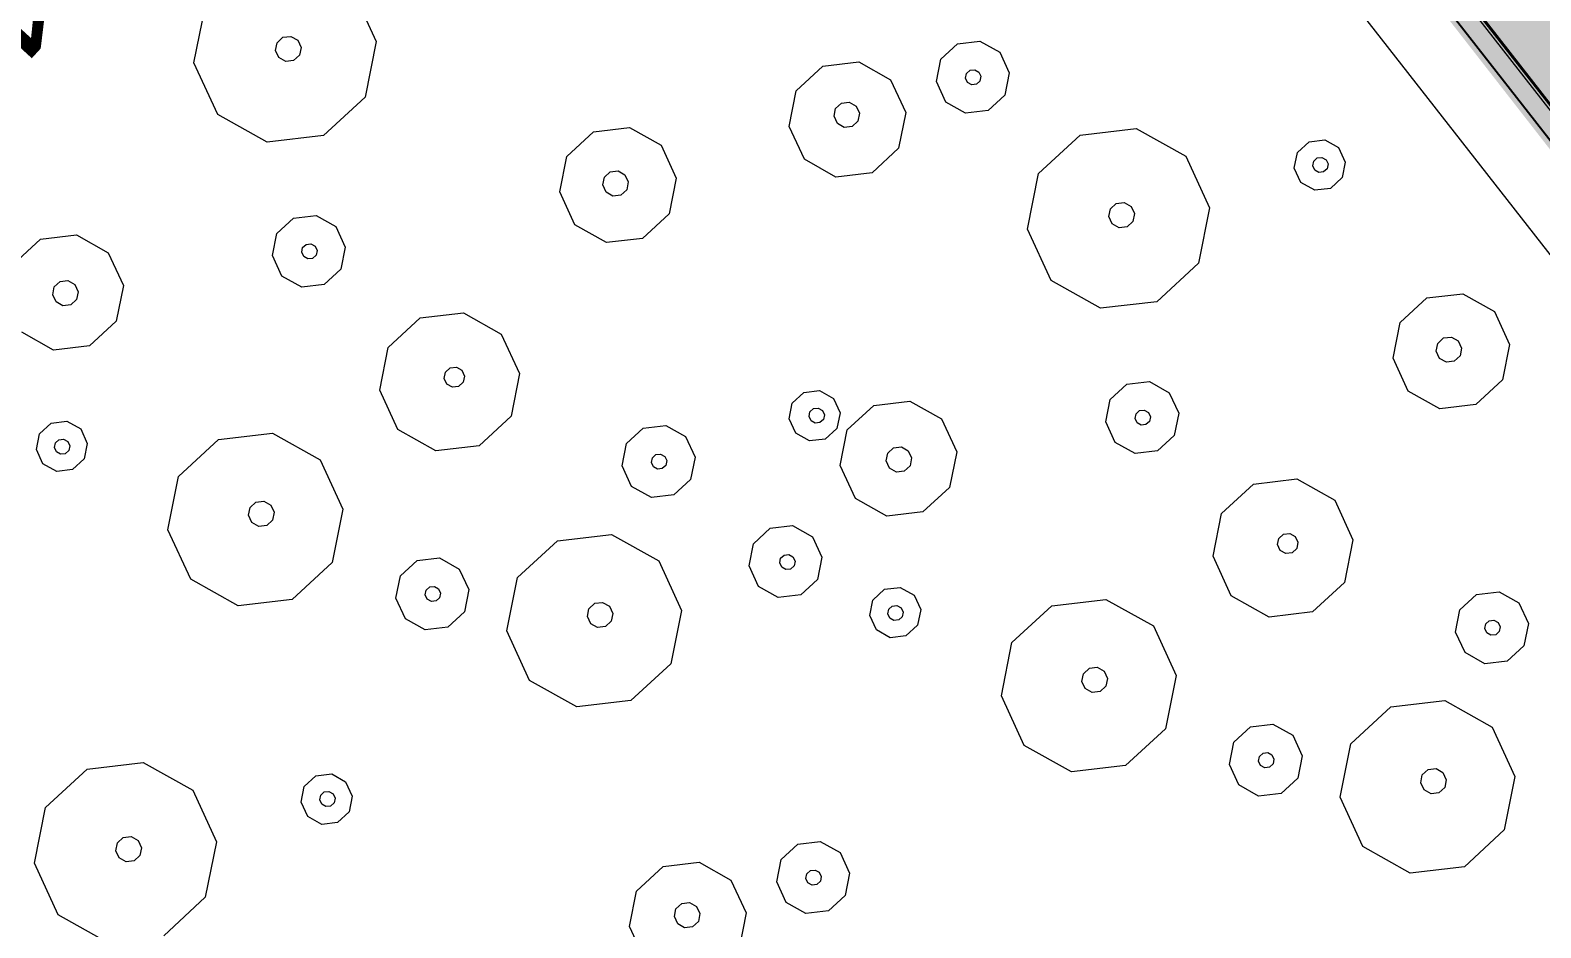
# Model space of a CAD drawing. Header units: metres. Extents: x -2858 to 512, y -1995 to 1252.
# Drawn here: x -937.384 to -934.089, y -875.226 to -873.268 of the extents above; entities that cross this region are included whole.
import ezdxf
from ezdxf.enums import TextEntityAlignment as Align
from ezdxf.lldxf.tags import DXFTag

# ---------------------------------------------------------------- set-up
doc = ezdxf.new("R2010")
doc.units = ezdxf.units.M
for name, color, linetype in [('Calque commun', 7, 'Continuous'), ('Calque11', 7, 'Continuous'), ('Calque17', 7, 'Continuous'), ('Textes', 7, 'Continuous')]:
    doc.layers.add(name, color=color, linetype=linetype)
doc.styles.add('Arial17', font='arial.ttf', dxfattribs={"height": 0.253354})
tags = doc.linetypes.add('DASHDOT2', pattern=[0.5, 0.25, -0.125, 0, -0.125]).pattern_tags.tags
tags[10:11] = [DXFTag(74, 4), DXFTag(75, 0), DXFTag(340, '0'), DXFTag(46, 1.0), DXFTag(50, 0.0), DXFTag(44, 0.0), DXFTag(45, 0.0)]
tags[8:9] = [DXFTag(74, 4), DXFTag(75, 0), DXFTag(340, '0'), DXFTag(46, 1.0), DXFTag(50, 0.0), DXFTag(44, 0.0), DXFTag(45, 0.0)]
tags[6:7] = [DXFTag(74, 4), DXFTag(75, 0), DXFTag(340, '0'), DXFTag(46, 1.0), DXFTag(50, 0.0), DXFTag(44, 0.0), DXFTag(45, 0.0)]
tags[4:5] = [DXFTag(74, 4), DXFTag(75, 0), DXFTag(340, '0'), DXFTag(46, 1.0), DXFTag(50, 0.0), DXFTag(44, 0.0), DXFTag(45, 0.0)]

# ---------------------------------------------------------------- blocks, each defined once
blk = doc.blocks.new('geometrebondepartleger')
at = {"layer": 'Calque commun', "color": 10, "linetype": 'DASHDOT2', "lineweight": 18, "flags": 128}
blk.add_lwpolyline([(45.2867, 98.0868), (42.9361, 93.8756), (22.4919, 69.3549), (46.896, 54.8213), (60.0219, 76.4824), (130.1549, 64.2531), (145.3143, 148.376), (109.3485, 154.881), (91.263, 130.1164), (87.3779, 124.8321), (86.3313, 123.2789), (83.8109, 118.8118), (74.9183, 102.5858), (72.6157, 98.3586), (63.0649, 85.9136), (45.1583, 97.9611)], close=True, dxfattribs=at)
at = {"layer": 'Calque11', "color": 7, "linetype": 'Continuous', "lineweight": 9}
blk.add_polyline3d([(125.0277, 35.9078, 79), (133.3383, 81.851, 79), (145.3136, 148.3761, 79)], dxfattribs=at)
at = {"layer": 'Calque17', "color": 1, "linetype": 'Continuous', "lineweight": 9}
for points in [[(125.174, 36.6886, 79), (126.5286, 44.1348, 79), (125.0378, 35.9435, 79), (126.4161, 43.4883, 79), (128.681, 56.0642, 79), (129.9759, 63.1341, 79), (132.1933, 75.6042, 79), (133.3383, 81.851, 79), (135.2222, 92.3412, 79), (136.4776, 99.3268, 79), (138.1727, 108.7115, 79), (140.4846, 121.4626, 79), (141.0933, 124.9318, 79)], [(125.3707, 36.6528, 79), (126.7254, 44.0992, 79), (125.2346, 35.9078, 79), (126.6129, 43.4526, 79), (128.8778, 56.0285, 79), (130.1727, 63.0986, 79), (132.3901, 75.5687, 79), (133.5351, 81.8153, 79), (135.4191, 92.3058, 79), (136.6745, 99.2914, 79), (138.3695, 108.676, 79), (140.6815, 121.4274, 79), (141.2903, 124.8972, 79)]]:
    blk.add_polyline3d(points, dxfattribs=at)
blk = doc.blocks.new('pattern')
at = {"layer": 'Calque commun', "color": 54, "linetype": 'Continuous', "lineweight": 9}
for p, q in [((67.1007, 87.3246), (67.2029, 87.3849)), ((67.2029, 87.3849), (67.321, 87.3736)), ((67.321, 87.3736), (67.41, 87.2951)), ((67.0535, 87.2157), (67.1007, 87.3246)), ((67.41, 87.2951), (67.4358, 87.1793)), ((67.0793, 87.0999), (67.0535, 87.2157)), ((67.1988, 87.2015), (67.2057, 87.2174)), ((67.2026, 87.1846), (67.1988, 87.2015)), ((67.2057, 87.2174), (67.2206, 87.2262)), ((67.2206, 87.2262), (67.2378, 87.2245)), ((67.2378, 87.2245), (67.2508, 87.2131)), ((67.2546, 87.1962), (67.2477, 87.1803)), ((67.2508, 87.2131), (67.2546, 87.1962)), ((67.2155, 87.1731), (67.2026, 87.1846)), ((67.2328, 87.1715), (67.2155, 87.1731)), ((67.2477, 87.1803), (67.2328, 87.1715)), ((67.4358, 87.1793), (67.3886, 87.0704)), ((66.8323, 87.1235), (66.8748, 87.1487)), ((66.8748, 87.1487), (66.9241, 87.144)), ((66.9241, 87.144), (66.9611, 87.1112)), ((66.8126, 87.0782), (66.8323, 87.1235)), ((66.9611, 87.1112), (66.9719, 87.063)), ((67.1683, 87.0213), (67.0793, 87.0999)), ((66.8234, 87.0299), (66.8126, 87.0782)), ((66.8748, 87.073), (66.8789, 87.0826)), ((66.8771, 87.0629), (66.8748, 87.073)), ((66.8848, 87.056), (66.8771, 87.0629)), ((66.8789, 87.0826), (66.8879, 87.0878)), ((66.8879, 87.0878), (66.8982, 87.0868)), ((66.8982, 87.0868), (66.906, 87.08)), ((66.9082, 87.0698), (66.9041, 87.0603)), ((66.906, 87.08), (66.9082, 87.0698)), ((66.9719, 87.063), (66.9522, 87.0176)), ((67.3886, 87.0704), (67.2864, 87.0101)), ((66.8604, 86.9972), (66.8234, 87.0299)), ((66.8952, 87.055), (66.8848, 87.056)), ((66.9041, 87.0603), (66.8952, 87.055)), ((66.9096, 86.9925), (66.8604, 86.9972)), ((66.9522, 87.0176), (66.9096, 86.9925)), ((67.2864, 87.0101), (67.1683, 87.0213)), ((67.3766, 86.9485), (67.4192, 86.9737)), ((67.4192, 86.9737), (67.4684, 86.969)), ((67.4684, 86.969), (67.5054, 86.9363)), ((67.3569, 86.9032), (67.3766, 86.9485)), ((67.5054, 86.9363), (67.5162, 86.888)), ((67.3677, 86.8549), (67.3569, 86.9032)), ((67.4191, 86.8981), (67.4232, 86.9076)), ((67.4214, 86.8879), (67.4191, 86.8981)), ((67.4232, 86.9076), (67.4322, 86.9129)), ((67.4322, 86.9129), (67.4425, 86.9119)), ((67.4425, 86.9119), (67.4503, 86.905)), ((67.4503, 86.905), (67.4526, 86.8949)), ((67.4292, 86.8811), (67.4214, 86.8879)), ((67.4395, 86.8801), (67.4292, 86.8811)), ((67.4484, 86.8853), (67.4395, 86.8801)), ((67.4526, 86.8949), (67.4484, 86.8853)), ((67.5162, 86.888), (67.4965, 86.8426)), ((67.4047, 86.8222), (67.3677, 86.8549)), ((67.4965, 86.8426), (67.454, 86.8175)), ((67.454, 86.8175), (67.4047, 86.8222)), ((66.9517, 86.7166), (67.0334, 86.7648)), ((67.0334, 86.7648), (67.1279, 86.7558)), ((67.1279, 86.7558), (67.1991, 86.693)), ((66.406, 86.6869), (66.4741, 86.7271)), ((66.4741, 86.7271), (66.5529, 86.7197)), ((66.5529, 86.7197), (66.6122, 86.6673)), ((66.9139, 86.6295), (66.9517, 86.7166)), ((66.3745, 86.6144), (66.406, 86.6869)), ((66.6122, 86.6673), (66.6294, 86.5901)), ((67.1991, 86.693), (67.2197, 86.6003)), ((67.4292, 86.6266), (67.5314, 86.687)), ((67.5314, 86.687), (67.6495, 86.6757)), ((67.6495, 86.6757), (67.7384, 86.5972)), ((67.0356, 86.6308), (67.0475, 86.6378)), ((67.0475, 86.6378), (67.0613, 86.6365)), ((67.0613, 86.6365), (67.0717, 86.6274)), ((66.3918, 86.5371), (66.3745, 86.6144)), ((66.475, 86.5985), (66.4819, 86.6144)), ((66.4819, 86.6144), (66.4968, 86.6232)), ((66.4968, 86.6232), (66.514, 86.6215)), ((66.514, 86.6215), (66.527, 86.6101)), ((66.527, 86.6101), (66.5307, 86.5932)), ((66.9345, 86.5368), (66.9139, 86.6295)), ((67.0301, 86.6181), (67.0356, 86.6308)), ((67.0331, 86.6046), (67.0301, 86.6181)), ((67.0435, 86.5954), (67.0331, 86.6046)), ((67.0692, 86.6011), (67.0573, 86.5941)), ((67.0747, 86.6138), (67.0692, 86.6011)), ((67.0717, 86.6274), (67.0747, 86.6138)), ((67.382, 86.5178), (67.4292, 86.6266)), ((66.4787, 86.5816), (66.475, 86.5985)), ((66.4917, 86.5702), (66.4787, 86.5816)), ((66.5089, 86.5685), (66.4917, 86.5702)), ((66.5238, 86.5773), (66.5089, 86.5685)), ((66.5307, 86.5932), (66.5238, 86.5773)), ((66.6294, 86.5901), (66.5979, 86.5175)), ((67.0573, 86.5941), (67.0435, 86.5954)), ((67.2197, 86.6003), (67.1819, 86.5132)), ((67.7384, 86.5972), (67.7643, 86.4813)), ((66.451, 86.4848), (66.3918, 86.5371)), ((67.0057, 86.474), (66.9345, 86.5368)), ((66.5979, 86.5175), (66.5298, 86.4773)), ((67.1819, 86.5132), (67.1002, 86.465)), ((67.4078, 86.4019), (67.382, 86.5178)), ((67.5273, 86.5035), (67.5342, 86.5194)), ((67.531, 86.4866), (67.5273, 86.5035)), ((67.5342, 86.5194), (67.5491, 86.5282)), ((67.5491, 86.5282), (67.5663, 86.5266)), ((67.5663, 86.5266), (67.5793, 86.5151)), ((67.5793, 86.5151), (67.583, 86.4982)), ((66.5298, 86.4773), (66.451, 86.4848)), ((67.1002, 86.465), (67.0057, 86.474)), ((67.544, 86.4752), (67.531, 86.4866)), ((67.5612, 86.4736), (67.544, 86.4752)), ((67.5761, 86.4824), (67.5612, 86.4736)), ((67.583, 86.4982), (67.5761, 86.4824)), ((67.7643, 86.4813), (67.717, 86.3725)), ((68.2261, 86.3837), (68.2686, 86.4088)), ((68.2686, 86.4088), (68.3179, 86.4042)), ((68.3179, 86.4042), (68.3549, 86.3714)), ((67.4967, 86.3234), (67.4078, 86.4019)), ((67.717, 86.3725), (67.6149, 86.3121)), ((68.2064, 86.3383), (68.2261, 86.3837)), ((68.3549, 86.3714), (68.3657, 86.3232)), ((68.2171, 86.2901), (68.2064, 86.3383)), ((68.2686, 86.3332), (68.2727, 86.3427)), ((68.2727, 86.3427), (68.2817, 86.348)), ((68.2817, 86.348), (68.292, 86.347)), ((68.292, 86.347), (68.2998, 86.3402)), ((68.2998, 86.3402), (68.302, 86.33)), ((67.6149, 86.3121), (67.4967, 86.3234)), ((68.2709, 86.3231), (68.2686, 86.3332)), ((68.2786, 86.3162), (68.2709, 86.3231)), ((68.289, 86.3152), (68.2786, 86.3162)), ((68.2979, 86.3205), (68.289, 86.3152)), ((68.302, 86.33), (68.2979, 86.3205)), ((68.3657, 86.3232), (68.346, 86.2778)), ((68.4411, 86.2733), (68.5092, 86.3136)), ((66.9995, 86.2493), (67.0421, 86.2744)), ((67.0421, 86.2744), (67.0913, 86.2697)), ((68.2542, 86.2574), (68.2171, 86.2901)), ((68.346, 86.2778), (68.3034, 86.2527)), ((68.4097, 86.2008), (68.4411, 86.2733)), ((66.9799, 86.2039), (66.9995, 86.2493)), ((67.0913, 86.2697), (67.1284, 86.237)), ((68.3034, 86.2527), (68.2542, 86.2574)), ((67.0421, 86.1988), (67.0462, 86.2083)), ((67.0462, 86.2083), (67.0551, 86.2136)), ((67.0551, 86.2136), (67.0655, 86.2126)), ((67.0655, 86.2126), (67.0732, 86.2057)), ((67.0732, 86.2057), (67.0755, 86.1956)), ((67.1284, 86.237), (67.1391, 86.1887)), ((68.5095, 86.1993), (68.5244, 86.2081)), ((68.5244, 86.2081), (68.5417, 86.2064)), ((68.5417, 86.2064), (68.5546, 86.195)), ((66.9906, 86.1556), (66.9799, 86.2039)), ((67.0443, 86.1886), (67.0421, 86.1988)), ((67.0521, 86.1818), (67.0443, 86.1886)), ((67.0624, 86.1808), (67.0521, 86.1818)), ((67.0714, 86.1861), (67.0624, 86.1808)), ((67.0755, 86.1956), (67.0714, 86.1861)), ((67.1391, 86.1887), (67.1195, 86.1434)), ((68.4268, 86.1235), (68.4097, 86.2008)), ((68.5026, 86.1834), (68.5095, 86.1993)), ((68.5064, 86.1665), (68.5026, 86.1834)), ((68.5584, 86.1781), (68.5515, 86.1622)), ((68.5546, 86.195), (68.5584, 86.1781)), ((68.6645, 86.1765), (68.633, 86.1039)), ((66.335, 86.1227), (66.3488, 86.1544)), ((66.3488, 86.1544), (66.3786, 86.172)), ((66.3786, 86.172), (66.413, 86.1687)), ((66.413, 86.1687), (66.439, 86.1458)), ((66.439, 86.1458), (66.4465, 86.112)), ((67.0277, 86.1229), (66.9906, 86.1556)), ((67.1195, 86.1434), (67.0769, 86.1182)), ((68.5194, 86.1551), (68.5064, 86.1665)), ((68.5366, 86.1534), (68.5194, 86.1551)), ((68.5515, 86.1622), (68.5366, 86.1534)), ((66.3426, 86.0889), (66.335, 86.1227)), ((66.3728, 86.1198), (66.3769, 86.1293)), ((66.3751, 86.1097), (66.3728, 86.1198)), ((66.3828, 86.1028), (66.3751, 86.1097)), ((66.3769, 86.1293), (66.3859, 86.1346)), ((66.3859, 86.1346), (66.3962, 86.1336)), ((66.4021, 86.1071), (66.3932, 86.1018)), ((66.3962, 86.1336), (66.404, 86.1268)), ((66.4062, 86.1166), (66.4021, 86.1071)), ((66.404, 86.1268), (66.4062, 86.1166)), ((66.4465, 86.112), (66.4327, 86.0803)), ((67.0769, 86.1182), (67.0277, 86.1229)), ((67.6801, 86.0839), (67.6938, 86.1157)), ((67.6938, 86.1157), (67.7237, 86.1333)), ((67.7237, 86.1333), (67.7581, 86.13)), ((67.7581, 86.13), (67.7841, 86.1071)), ((67.7841, 86.1071), (67.7916, 86.0733)), ((68.4862, 86.0712), (68.4268, 86.1235)), ((66.3685, 86.066), (66.3426, 86.0889)), ((66.3932, 86.1018), (66.3828, 86.1028)), ((66.4327, 86.0803), (66.4029, 86.0627)), ((67.6876, 86.0501), (67.6801, 86.0839)), ((67.7195, 86.0812), (67.7237, 86.0907)), ((67.7218, 86.071), (67.7195, 86.0812)), ((67.7237, 86.0907), (67.7326, 86.096)), ((67.7326, 86.096), (67.7429, 86.095)), ((67.7429, 86.095), (67.7507, 86.0881)), ((67.753, 86.078), (67.7488, 86.0685)), ((67.7507, 86.0881), (67.753, 86.078)), ((67.7916, 86.0733), (67.7778, 86.0415)), ((68.633, 86.1039), (68.5649, 86.0637)), ((66.4029, 86.0627), (66.3685, 86.066)), ((66.6205, 86.0001), (66.7269, 86.0629)), ((66.7269, 86.0629), (66.85, 86.0512)), ((66.85, 86.0512), (66.9426, 85.9694)), ((67.7135, 86.0272), (67.6876, 86.0501)), ((67.7296, 86.0642), (67.7218, 86.071)), ((67.7399, 86.0632), (67.7296, 86.0642)), ((67.7488, 86.0685), (67.7399, 86.0632)), ((67.7778, 86.0415), (67.748, 86.024)), ((68.5649, 86.0637), (68.4862, 86.0712)), ((67.748, 86.024), (67.7135, 86.0272)), ((66.5713, 85.8867), (66.6205, 86.0001)), ((67.3851, 85.9446), (67.4532, 85.9849)), ((67.4532, 85.9849), (67.532, 85.9773)), ((67.532, 85.9773), (67.5913, 85.925)), ((66.9426, 85.9694), (66.9695, 85.8487)), ((67.3537, 85.8721), (67.3851, 85.9446)), ((67.5913, 85.925), (67.6085, 85.8478)), ((66.5982, 85.766), (66.5713, 85.8867)), ((66.7325, 85.8709), (66.7394, 85.8868)), ((66.7394, 85.8868), (66.7543, 85.8956)), ((66.7543, 85.8956), (66.7716, 85.894)), ((66.7716, 85.894), (66.7845, 85.8825)), ((66.7845, 85.8825), (66.7883, 85.8656)), ((67.4539, 85.8644), (67.4608, 85.8802)), ((67.4608, 85.8802), (67.4757, 85.889)), ((67.4757, 85.889), (67.4929, 85.8874)), ((67.4929, 85.8874), (67.5059, 85.876)), ((67.5059, 85.876), (67.5096, 85.8591)), ((67.7332, 85.8336), (67.7528, 85.879)), ((67.7528, 85.879), (67.7954, 85.9041)), ((67.7954, 85.9041), (67.8446, 85.8994)), ((67.8446, 85.8994), (67.8817, 85.8667)), ((66.7363, 85.854), (66.7325, 85.8709)), ((66.7493, 85.8426), (66.7363, 85.854)), ((66.7814, 85.8497), (66.7665, 85.8409)), ((66.7883, 85.8656), (66.7814, 85.8497)), ((66.9695, 85.8487), (66.9203, 85.7353)), ((67.3709, 85.7948), (67.3537, 85.8721)), ((67.4576, 85.8475), (67.4539, 85.8644)), ((67.4706, 85.836), (67.4576, 85.8475)), ((67.5027, 85.8432), (67.4878, 85.8344)), ((67.5096, 85.8591), (67.5027, 85.8432)), ((67.6085, 85.8478), (67.577, 85.7752)), ((67.7982, 85.841), (67.8072, 85.8462)), ((67.8072, 85.8462), (67.8175, 85.8453)), ((67.8175, 85.8453), (67.8253, 85.8384)), ((67.8817, 85.8667), (67.8925, 85.8185)), ((66.7665, 85.8409), (66.7493, 85.8426)), ((67.4878, 85.8344), (67.4706, 85.836)), ((67.7439, 85.7854), (67.7332, 85.8336)), ((67.7941, 85.8314), (67.7982, 85.841)), ((67.7963, 85.8213), (67.7941, 85.8314)), ((67.8041, 85.8144), (67.7963, 85.8213)), ((67.8145, 85.8134), (67.8041, 85.8144)), ((67.8234, 85.8187), (67.8145, 85.8134)), ((67.8275, 85.8283), (67.8234, 85.8187)), ((67.8253, 85.8384), (67.8275, 85.8283)), ((67.8925, 85.8185), (67.8728, 85.7731)), ((67.4302, 85.7425), (67.3709, 85.7948)), ((67.781, 85.7526), (67.7439, 85.7854)), ((68.0432, 85.7282), (68.1454, 85.7885)), ((68.1454, 85.7885), (68.2635, 85.7773)), ((68.2635, 85.7773), (68.3525, 85.6987)), ((66.6909, 85.6842), (66.5982, 85.766)), ((67.577, 85.7752), (67.5089, 85.735)), ((67.8302, 85.748), (67.781, 85.7526)), ((67.8728, 85.7731), (67.8302, 85.748)), ((66.9203, 85.7353), (66.8139, 85.6725)), ((67.5089, 85.735), (67.4302, 85.7425)), ((67.4915, 85.6982), (67.5213, 85.7158)), ((67.5213, 85.7158), (67.5557, 85.7125)), ((67.5557, 85.7125), (67.5816, 85.6896)), ((67.996, 85.6193), (68.0432, 85.7282)), ((66.8139, 85.6725), (66.6909, 85.6842)), ((67.4777, 85.6664), (67.4915, 85.6982)), ((67.5175, 85.6756), (67.5264, 85.6808)), ((67.5264, 85.6808), (67.5367, 85.6799)), ((67.5367, 85.6799), (67.5445, 85.673)), ((67.5816, 85.6896), (67.5892, 85.6558)), ((68.3525, 85.6987), (68.3783, 85.5829)), ((67.4852, 85.6326), (67.4777, 85.6664)), ((67.5133, 85.666), (67.5175, 85.6756)), ((67.5156, 85.6559), (67.5133, 85.666)), ((67.5234, 85.649), (67.5156, 85.6559)), ((67.5337, 85.648), (67.5234, 85.649)), ((67.5426, 85.6533), (67.5337, 85.648)), ((67.5468, 85.6628), (67.5426, 85.6533)), ((67.5445, 85.673), (67.5468, 85.6628)), ((67.5892, 85.6558), (67.5754, 85.624)), ((67.5112, 85.6097), (67.4852, 85.6326)), ((67.5754, 85.624), (67.5456, 85.6064)), ((68.0218, 85.5035), (67.996, 85.6193)), ((68.1413, 85.6051), (68.1482, 85.621)), ((68.1482, 85.621), (68.1631, 85.6298)), ((68.1631, 85.6298), (68.1803, 85.6282)), ((68.1803, 85.6282), (68.1933, 85.6167)), ((68.1933, 85.6167), (68.1971, 85.5998)), ((67.5456, 85.6064), (67.5112, 85.6097)), ((68.1451, 85.5882), (68.1413, 85.6051)), ((68.158, 85.5768), (68.1451, 85.5882)), ((68.1902, 85.5839), (68.1753, 85.5751)), ((68.1971, 85.5998), (68.1902, 85.5839)), ((68.3783, 85.5829), (68.3311, 85.4741)), ((67.7748, 85.5272), (67.8174, 85.5523)), ((67.8174, 85.5523), (67.8666, 85.5476)), ((67.8666, 85.5476), (67.9036, 85.5149)), ((68.1753, 85.5751), (68.158, 85.5768)), ((67.7551, 85.4818), (67.7748, 85.5272)), ((67.9036, 85.5149), (67.9144, 85.4666)), ((66.6929, 85.4785), (66.7355, 85.5036)), ((66.7355, 85.5036), (66.7847, 85.499)), ((66.7847, 85.499), (66.8217, 85.4662)), ((67.7659, 85.4335), (67.7551, 85.4818)), ((67.8173, 85.4767), (67.8214, 85.4862)), ((67.8214, 85.4862), (67.8304, 85.4915)), ((67.8304, 85.4915), (67.8407, 85.4905)), ((67.8407, 85.4905), (67.8485, 85.4836)), ((67.8485, 85.4836), (67.8507, 85.4735)), ((68.1108, 85.425), (68.0218, 85.5035)), ((68.8245, 85.4632), (68.8543, 85.4808)), ((68.8543, 85.4808), (68.8887, 85.4776)), ((66.6732, 85.4331), (66.6929, 85.4785)), ((66.8217, 85.4662), (66.8325, 85.418)), ((67.8196, 85.4665), (67.8173, 85.4767)), ((67.8273, 85.4597), (67.8196, 85.4665)), ((67.8377, 85.4587), (67.8273, 85.4597)), ((67.8466, 85.464), (67.8377, 85.4587)), ((67.8507, 85.4735), (67.8466, 85.464)), ((67.9144, 85.4666), (67.8947, 85.4213)), ((68.3311, 85.4741), (68.2289, 85.4137)), ((68.8107, 85.4315), (68.8245, 85.4632)), ((68.8887, 85.4776), (68.9147, 85.4547)), ((68.9147, 85.4547), (68.9222, 85.4209)), ((66.684, 85.3849), (66.6732, 85.4331)), ((66.7354, 85.428), (66.7395, 85.4375)), ((66.7377, 85.4179), (66.7354, 85.428)), ((66.7455, 85.411), (66.7377, 85.4179)), ((66.7395, 85.4375), (66.7485, 85.4428)), ((66.7485, 85.4428), (66.7588, 85.4418)), ((66.7647, 85.4153), (66.7558, 85.41)), ((66.7588, 85.4418), (66.7666, 85.435)), ((66.7689, 85.4248), (66.7647, 85.4153)), ((66.7666, 85.435), (66.7689, 85.4248)), ((66.8325, 85.418), (66.8128, 85.3726)), ((67.8029, 85.4008), (67.7659, 85.4335)), ((67.8947, 85.4213), (67.8521, 85.3961)), ((68.2289, 85.4137), (68.1108, 85.425)), ((68.8182, 85.3977), (68.8107, 85.4315)), ((68.8485, 85.4286), (68.8526, 85.4382)), ((68.8507, 85.4185), (68.8485, 85.4286)), ((68.8585, 85.4116), (68.8507, 85.4185)), ((68.8526, 85.4382), (68.8615, 85.4435)), ((68.8615, 85.4435), (68.8719, 85.4425)), ((68.8778, 85.4159), (68.8689, 85.4107)), ((68.8719, 85.4425), (68.8797, 85.4356)), ((68.8819, 85.4255), (68.8778, 85.4159)), ((68.8797, 85.4356), (68.8819, 85.4255)), ((68.9222, 85.4209), (68.9084, 85.3891)), ((66.721, 85.3522), (66.684, 85.3849)), ((66.7558, 85.41), (66.7455, 85.411)), ((66.9079, 85.3681), (66.9761, 85.4084)), ((66.9761, 85.4084), (67.0548, 85.4009)), ((67.0548, 85.4009), (67.1141, 85.3485)), ((67.8521, 85.3961), (67.8029, 85.4008)), ((68.8442, 85.3748), (68.8182, 85.3977)), ((68.8689, 85.4107), (68.8585, 85.4116)), ((68.9084, 85.3891), (68.8786, 85.3715)), ((66.7703, 85.3475), (66.721, 85.3522)), ((66.8128, 85.3726), (66.7703, 85.3475)), ((66.8765, 85.2956), (66.9079, 85.3681)), ((67.1141, 85.3485), (67.1313, 85.2713)), ((68.2994, 85.3068), (68.3191, 85.3522)), ((68.3191, 85.3522), (68.3617, 85.3773)), ((68.3617, 85.3773), (68.4109, 85.3726)), ((68.4109, 85.3726), (68.4479, 85.3399)), ((68.8786, 85.3715), (68.8442, 85.3748)), ((69.0962, 85.3089), (69.2026, 85.3717)), ((69.2026, 85.3717), (69.3257, 85.36)), ((68.3657, 85.3112), (68.3747, 85.3165)), ((68.3747, 85.3165), (68.385, 85.3155)), ((68.385, 85.3155), (68.3928, 85.3086)), ((68.4479, 85.3399), (68.4587, 85.2916)), ((66.8937, 85.2183), (66.8765, 85.2956)), ((66.9695, 85.2782), (66.9763, 85.2941)), ((66.9763, 85.2941), (66.9913, 85.3029)), ((66.9913, 85.3029), (67.0085, 85.3012)), ((67.0085, 85.3012), (67.0215, 85.2898)), ((67.0215, 85.2898), (67.0252, 85.2729)), ((68.3102, 85.2586), (68.2994, 85.3068)), ((68.3616, 85.3017), (68.3657, 85.3112)), ((68.3639, 85.2916), (68.3616, 85.3017)), ((68.3717, 85.2847), (68.3639, 85.2916)), ((68.382, 85.2837), (68.3717, 85.2847)), ((68.3909, 85.289), (68.382, 85.2837)), ((68.3951, 85.2985), (68.3909, 85.289)), ((68.3928, 85.3086), (68.3951, 85.2985)), ((68.4587, 85.2916), (68.439, 85.2463)), ((69.047, 85.1955), (69.0962, 85.3089)), ((66.9732, 85.2613), (66.9695, 85.2782)), ((66.9862, 85.2499), (66.9732, 85.2613)), ((67.0034, 85.2482), (66.9862, 85.2499)), ((67.0183, 85.257), (67.0034, 85.2482)), ((67.0252, 85.2729), (67.0183, 85.257)), ((67.1313, 85.2713), (67.0998, 85.1987)), ((68.3472, 85.2258), (68.3102, 85.2586)), ((69.4183, 85.2782), (69.4452, 85.1576)), ((66.953, 85.166), (66.8937, 85.2183)), ((68.3965, 85.2211), (68.3472, 85.2258)), ((68.439, 85.2463), (68.3965, 85.2211)), ((67.0998, 85.1987), (67.0317, 85.1585)), ((69.0739, 85.0749), (69.047, 85.1955)), ((69.2082, 85.1798), (69.2151, 85.1956)), ((69.2151, 85.1956), (69.23, 85.2044)), ((69.23, 85.2044), (69.2472, 85.2028)), ((69.2472, 85.2028), (69.2602, 85.1913)), ((69.2602, 85.1913), (69.264, 85.1745)), ((67.0317, 85.1585), (66.953, 85.166)), ((67.8941, 85.1202), (67.9759, 85.1685)), ((67.9759, 85.1685), (68.0704, 85.1595)), ((68.0704, 85.1595), (68.1416, 85.0966)), ((69.212, 85.1629), (69.2082, 85.1798)), ((69.2249, 85.1514), (69.212, 85.1629)), ((69.2422, 85.1498), (69.2249, 85.1514)), ((69.2571, 85.1586), (69.2422, 85.1498)), ((69.264, 85.1745), (69.2571, 85.1586)), ((69.4452, 85.1576), (69.396, 85.0442)), ((67.3485, 85.0906), (67.4166, 85.1308)), ((67.4166, 85.1308), (67.4954, 85.1233)), ((67.4954, 85.1233), (67.5547, 85.0709)), ((67.8564, 85.0331), (67.8941, 85.1202)), ((67.3171, 85.018), (67.3485, 85.0906)), ((68.1416, 85.0966), (68.1622, 85.004)), ((68.3717, 85.0303), (68.4739, 85.0906)), ((68.4739, 85.0906), (68.592, 85.0793)), ((67.5547, 85.0709), (67.5719, 84.9937)), ((68.592, 85.0793), (68.6809, 85.0008)), ((69.1665, 84.993), (69.0739, 85.0749)), ((67.4244, 85.018), (67.4393, 85.0268)), ((67.4393, 85.0268), (67.4565, 85.0252)), ((67.4565, 85.0252), (67.4695, 85.0137)), ((67.877, 84.9404), (67.8564, 85.0331)), ((67.9726, 85.0217), (67.9781, 85.0344)), ((67.9756, 85.0082), (67.9726, 85.0217)), ((67.9781, 85.0344), (67.99, 85.0415)), ((67.99, 85.0415), (68.0038, 85.0402)), ((68.0038, 85.0402), (68.0142, 85.031)), ((68.0142, 85.031), (68.0172, 85.0175)), ((68.3245, 84.9214), (68.3717, 85.0303)), ((69.396, 85.0442), (69.2896, 84.9813)), ((67.3343, 84.9408), (67.3171, 85.018)), ((67.4175, 85.0021), (67.4244, 85.018)), ((67.4212, 84.9853), (67.4175, 85.0021)), ((67.4732, 84.9968), (67.4663, 84.981)), ((67.4695, 85.0137), (67.4732, 84.9968)), ((67.5719, 84.9937), (67.5404, 84.9211)), ((67.986, 84.9991), (67.9756, 85.0082)), ((67.9998, 84.9977), (67.986, 84.9991)), ((68.0117, 85.0048), (67.9998, 84.9977)), ((68.0172, 85.0175), (68.0117, 85.0048)), ((68.1622, 85.004), (68.1244, 84.9169)), ((68.6809, 85.0008), (68.7067, 84.885)), ((69.2896, 84.9813), (69.1665, 84.993)), ((67.4342, 84.9738), (67.4212, 84.9853)), ((67.4514, 84.9722), (67.4342, 84.9738)), ((67.4663, 84.981), (67.4514, 84.9722)), ((67.3936, 84.8884), (67.3343, 84.9408)), ((67.5404, 84.9211), (67.4723, 84.8809)), ((67.9482, 84.8776), (67.877, 84.9404)), ((68.3503, 84.8056), (68.3245, 84.9214)), ((68.4698, 84.9072), (68.4767, 84.9231)), ((68.4767, 84.9231), (68.4916, 84.9319)), ((68.4916, 84.9319), (68.5088, 84.9302)), ((68.5088, 84.9302), (68.5218, 84.9188)), ((67.4723, 84.8809), (67.3936, 84.8884)), ((68.1244, 84.9169), (68.0427, 84.8686)), ((68.4735, 84.8903), (68.4698, 84.9072)), ((68.4865, 84.8788), (68.4735, 84.8903)), ((68.5255, 84.9019), (68.5186, 84.886)), ((68.5218, 84.9188), (68.5255, 84.9019)), ((68.0427, 84.8686), (67.9482, 84.8776)), ((68.5037, 84.8772), (68.4865, 84.8788)), ((68.5186, 84.886), (68.5037, 84.8772)), ((68.7067, 84.885), (68.6595, 84.7761)), ((68.4392, 84.727), (68.3503, 84.8056)), ((68.6595, 84.7761), (68.5574, 84.7158)), ((68.5574, 84.7158), (68.4392, 84.727)), ((67.942, 84.6529), (67.9846, 84.678)), ((67.9846, 84.678), (68.0338, 84.6733)), ((68.0338, 84.6733), (68.0709, 84.6406)), ((67.9224, 84.6075), (67.942, 84.6529)), ((68.0709, 84.6406), (68.0816, 84.5924)), ((67.9331, 84.5593), (67.9224, 84.6075)), ((67.9846, 84.6024), (67.9887, 84.6119)), ((67.9868, 84.5923), (67.9846, 84.6024)), ((67.9946, 84.5854), (67.9868, 84.5923)), ((67.9887, 84.6119), (67.9976, 84.6172)), ((67.9976, 84.6172), (68.008, 84.6162)), ((68.008, 84.6162), (68.0158, 84.6094)), ((68.018, 84.5992), (68.0139, 84.5897)), ((68.0158, 84.6094), (68.018, 84.5992)), ((68.0816, 84.5924), (68.062, 84.547)), ((67.9702, 84.5266), (67.9331, 84.5593)), ((68.0049, 84.5844), (67.9946, 84.5854)), ((68.0139, 84.5897), (68.0049, 84.5844)), ((68.0194, 84.5219), (67.9702, 84.5266)), ((68.062, 84.547), (68.0194, 84.5219)), ((68.6364, 84.5193), (68.6662, 84.5369)), ((68.6662, 84.5369), (68.7006, 84.5336)), ((68.7006, 84.5336), (68.7266, 84.5107)), ((68.6226, 84.4876), (68.6364, 84.5193)), ((68.662, 84.4848), (68.6662, 84.4943)), ((68.6662, 84.4943), (68.6751, 84.4996)), ((68.6751, 84.4996), (68.6854, 84.4986)), ((68.6854, 84.4986), (68.6932, 84.4918)), ((68.6932, 84.4918), (68.6955, 84.4816)), ((68.7266, 84.5107), (68.7341, 84.4769)), ((67.563, 84.4037), (67.6694, 84.4666)), ((67.6694, 84.4666), (67.7925, 84.4548)), ((68.6301, 84.4538), (68.6226, 84.4876)), ((68.6643, 84.4747), (68.662, 84.4848)), ((68.6721, 84.4678), (68.6643, 84.4747)), ((68.6824, 84.4668), (68.6721, 84.4678)), ((68.6913, 84.4721), (68.6824, 84.4668)), ((68.6955, 84.4816), (68.6913, 84.4721)), ((68.7341, 84.4769), (68.7203, 84.4452)), ((67.7925, 84.4548), (67.8851, 84.373)), ((68.6561, 84.4309), (68.6301, 84.4538)), ((68.6905, 84.4276), (68.6561, 84.4309)), ((68.7203, 84.4452), (68.6905, 84.4276)), ((67.5138, 84.2903), (67.563, 84.4037)), ((67.8851, 84.373), (67.912, 84.2524)), ((68.3276, 84.3483), (68.3957, 84.3885)), ((68.3957, 84.3885), (68.4745, 84.381)), ((68.4745, 84.381), (68.5338, 84.3286)), ((68.2962, 84.2757), (68.3276, 84.3483)), ((68.5338, 84.3286), (68.551, 84.2514)), ((67.6819, 84.2905), (67.6968, 84.2992)), ((67.6968, 84.2992), (67.7141, 84.2976)), ((67.7141, 84.2976), (67.727, 84.2862)), ((67.675, 84.2746), (67.6819, 84.2905)), ((67.6788, 84.2577), (67.675, 84.2746)), ((67.7308, 84.2693), (67.7239, 84.2534)), ((67.727, 84.2862), (67.7308, 84.2693)), ((68.3134, 84.1985), (68.2962, 84.2757)), ((68.3964, 84.268), (68.4033, 84.2839)), ((68.4001, 84.2511), (68.3964, 84.268)), ((68.4033, 84.2839), (68.4182, 84.2927)), ((68.4182, 84.2927), (68.4354, 84.291)), ((68.4354, 84.291), (68.4484, 84.2796)), ((68.4521, 84.2627), (68.4453, 84.2468)), ((68.4484, 84.2796), (68.4521, 84.2627)), ((67.6918, 84.2462), (67.6788, 84.2577)), ((67.709, 84.2446), (67.6918, 84.2462)), ((67.7239, 84.2534), (67.709, 84.2446)), ((67.912, 84.2524), (67.8628, 84.139)), ((68.4131, 84.2397), (68.4001, 84.2511)), ((68.4304, 84.238), (68.4131, 84.2397)), ((68.4453, 84.2468), (68.4304, 84.238)), ((68.3727, 84.1461), (68.3134, 84.1985)), ((67.8628, 84.139), (67.7564, 84.0761)), ((68.4514, 84.1386), (68.3727, 84.1461))]:
    blk.add_line(p, q, dxfattribs=at)
at = {"layer": 'Calque commun', "color": 7, "linetype": 'Continuous', "lineweight": 9}
mesh = blk.add_polyface(dxfattribs=at)
corners = [(70.8497, 113.5412), (53.8349, 19.1692), (74.7282, 106.3237), (76.0435, 113.5984), (74.769, 106.1763), (58.8077, 18.2701), (114.1703, 105.207), (114.1703, 98.5387)]
mesh.append_faces([[corners[k] for k in face] for face in [(3, 4, 6)]], dxfattribs={"vtx0": -1, "vtx1": -1, "color": 7})
mesh.append_faces([[corners[k] for k in face] for face in [(3, 2, 4)]], dxfattribs={"vtx0": -1, "vtx2": -1, "color": 7})
mesh.append_faces([[corners[k] for k in face] for face in [(5, 2, 1)]], dxfattribs={"vtx1": -1, "color": 7})
mesh.append_faces([[corners[k] for k in face] for face in [(0, 1, 2), (3, 0, 2)]], dxfattribs={"vtx1": -1, "vtx2": -1, "color": 7})
mesh.append_faces([[corners[k] for k in face] for face in [(4, 7, 6)]], dxfattribs={"vtx2": -1, "color": 7})

msp = doc.modelspace()

# ---------------------------------------------------------------- hatches: boundary and pattern name
at = {"layer": 'Calque commun', "linetype": 'Continuous', "lineweight": 9}
msp.add_hatch(color=61, dxfattribs=at).paths.add_polyline_path([(-918.2079, -893.8825), (-916.5629, -892.6296), (-917.5223, -891.3631), (-916.1075, -890.1747), (-921.7717, -882.6417), (-916.3827, -878.5909), (-915.2537, -880.1049), (-910.1333, -876.1781), (-913.9288, -871.1459), (-925.3159, -879.9973), (-925.4332, -879.8671), (-921.9658, -877.1299), (-923.7684, -874.7759), (-926.612, -876.9811), (-932.4056, -869.5053), (-927.375, -865.5524), (-931.3441, -860.2801), (-939.5198, -866.5326)])

# ---------------------------------------------------------------- linework, layer by layer
at = {"layer": 'Calque commun', "color": 160, "linetype": 'ByBlock', "lineweight": -2}
msp.add_line((-939.5958, -866.4144), (-927.8152, -881.534), dxfattribs=at)

# ---------------------------------------------------------------- block references
at = {"layer": 'Calque commun', "color": 0, "linetype": 'ByBlock', "lineweight": -2, "rotation": 228.1617603435354}
for name, p in [('geometrebondepartleger', (-916.0371, -706.7784)), ('pattern', (-954.4467, -766.6559))]:
    msp.add_blockref(name, p, dxfattribs=at)

# ---------------------------------------------------------------- texts
at = {"layer": 'Textes', "color": 5, "linetype": 'ByBlock', "lineweight": -2, "style": 'Arial17'}
msp.add_text('133.00-126.80=6.20  6.20:2=3.10  3.10<3.72', height=0.253354, rotation=227.4934, dxfattribs=at).set_placement((-936.7314, -872.1328), align=Align.BOTTOM_LEFT)

doc.saveas('drawing.dxf')
